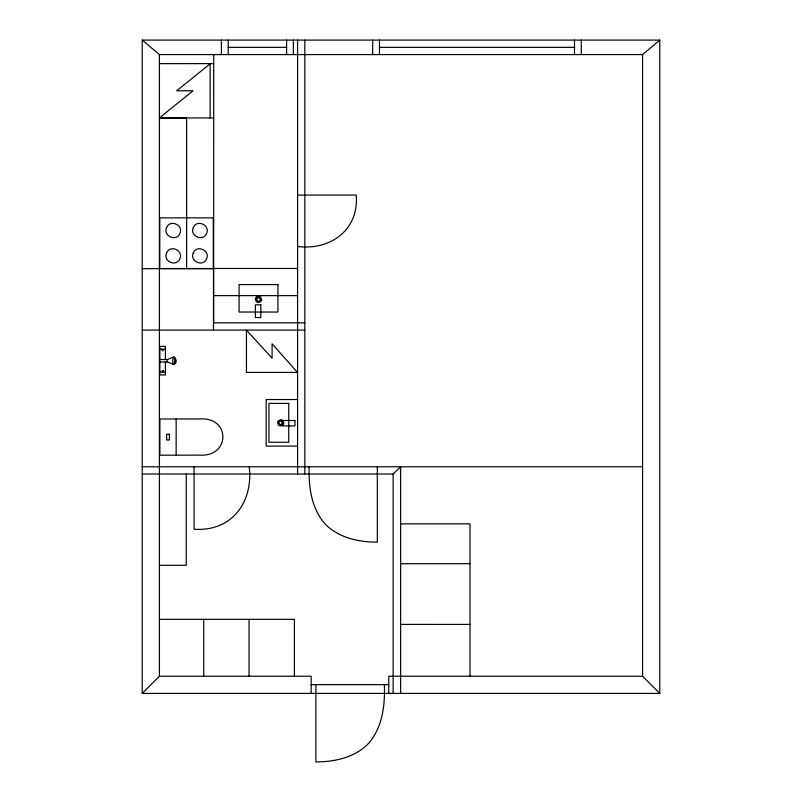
<?xml version="1.0" encoding="UTF-8"?>
<svg xmlns="http://www.w3.org/2000/svg" width="802" height="802" viewBox="0 0 802 802"><rect width="100%" height="100%" fill="white"/><g stroke="black" fill="none" stroke-linecap="round" stroke-linejoin="round"><path stroke-width="1.2" d="M142.215 693.419L159.418 676.226L159.418 54.586L142.215 40.1L142.215 693.419L659.785 693.419L659.785 40.1L142.215 40.1M142.215 474.022L393.13 474.022L400.639 466.784L400.639 693.419M159.418 54.586L642.582 54.586L659.785 40.1M210.395 63.619L176.711 90.776L193.001 90.776L159.418 117.934L213.733 117.934M176.149 455.185L199.467 455.095C230.545 457.441 230.826 416.368 199.467 418.985L159.869 418.985L159.869 455.185L176.149 455.185L176.149 418.985M228.209 47.348L286.595 47.348M379.476 47.348L574.493 47.348M159.418 63.639L213.733 63.619M159.478 118.034L186.635 118.034L186.635 268.65M297.572 195.076L356.198 195.076C359.226 229.833 330.203 250.755 297.572 246.455M213.663 268.469L297.572 268.469M142.215 268.65L213.733 268.65M213.653 295.627L297.662 295.627M213.482 322.845L304.82 322.845M142.215 330.083L304.82 330.083M159.869 349.341L165.392 349.341M159.869 349.441L165.392 349.441M159.869 359.486L167.658 359.486L173.433 356.99L174.866 357.361L176.169 360.389L175.979 362.604L174.866 364.058L173.433 364.419L167.658 361.933L159.869 361.933M159.869 372.068L165.392 372.068M297.572 372.419L246.445 372.419L246.445 330.143L272.089 358.183L272.089 343.817L297.482 372.419M297.532 399.526L266.174 399.526L266.174 446.112L297.532 446.112M142.215 466.784L642.582 466.784M400.669 523.846L469.992 523.846L469.992 676.226M400.669 563.706L469.992 563.706M159.478 565.31L186.264 565.31L186.264 474.022M159.418 619.334L294.384 619.334L294.384 676.206M400.669 624.407L469.992 624.417M159.418 676.206L311.156 676.226L311.156 693.419M659.785 693.419L642.582 676.226L388.769 676.226L388.769 693.419M311.156 684.647L388.769 684.647M642.582 54.586L642.582 676.226M581.29 40.1L581.29 54.586M574.493 40.11L574.493 54.586M393.13 474.022L393.13 693.419M384.369 684.647C385.11 705.71 382.434 728.848 367.246 744.777C353.592 757.75 334.203 761.91 315.888 761.9L315.888 684.647M379.476 40.11L379.476 54.586M377.311 466.784L377.311 542.152C359.095 542.162 339.797 538.032 326.224 525.12C311.487 509.661 308.509 487.275 309.191 466.784M372.679 40.1L372.679 54.586M304.82 40.1L304.82 474.022M297.572 40.1L297.572 474.022M293.372 40.1L293.372 54.586M286.595 40.11L286.595 54.586M249.262 466.784C253.342 502.333 231.718 531.906 194.074 529.21L194.074 466.784M249.051 619.334L249.051 676.206M228.209 40.11L228.209 54.586M221.412 40.1L221.412 54.586M213.733 54.586L213.653 322.785M213.482 268.65L213.482 330.083M210.114 63.619L210.114 117.934M203.728 619.334L203.728 676.206M167.117 359.486L167.117 361.933M165.392 359.486L165.392 346.364L159.869 346.364L159.869 374.965L165.392 374.965L165.392 361.933M166.555 227.708C162.706 235.948 176.52 242.224 179.899 233.342C183.758 225.101 169.934 218.826 166.555 227.708M166.555 253.051C162.706 261.302 176.52 267.577 179.899 258.695C183.758 250.445 169.934 244.179 166.555 253.051M193.252 227.708C189.402 235.958 203.217 242.224 206.605 233.342C210.465 225.101 196.63 218.826 193.252 227.708M193.252 253.051C189.402 261.302 203.217 267.577 206.605 258.695C210.465 250.455 196.63 244.169 193.252 253.051M163.127 370.714C163.277 373.672 161.062 369.993 163.127 370.714M174.996 361.261C171.387 372.389 172.6 347.968 174.996 361.261M162.676 349.441C161.142 351.196 164.109 351.266 162.676 349.441M256.259 297.231L255.337 298.915L256.259 301.712L257.943 302.645L260.74 301.712L261.673 300.028L260.74 297.231L259.056 296.309L256.259 297.231M278.454 420.569L277.532 422.253L278.454 425.06L280.139 425.982L282.936 425.06L283.868 423.376L282.936 420.569L281.261 419.647L278.454 420.569M279.417 421.531L278.885 422.494L279.417 424.098L280.379 424.629L281.973 424.098L282.515 423.135L281.973 421.531L281.011 421.01L279.417 421.531M257.221 298.194L256.69 299.156L257.221 300.75L258.184 301.281L259.778 300.75L260.309 299.788L259.778 298.194L258.815 297.662L257.221 298.194M213.272 217.853L159.778 217.853L159.778 268.55L213.272 268.55L213.272 217.853M277.923 284.57L239.076 284.57L239.076 312.028L277.923 312.028L277.923 284.57M260.83 304.82L255.397 304.82L255.397 317.502L260.83 317.502L260.83 304.82M288.75 403.406L268.941 403.406L268.941 442.233L288.75 442.233L288.75 403.406M294.915 420.489L282.244 420.489L282.244 425.922L294.915 425.922L294.915 420.489M169.382 434.203L166.636 434.203L166.636 439.957L169.382 439.957L169.382 434.203"/></g></svg>
